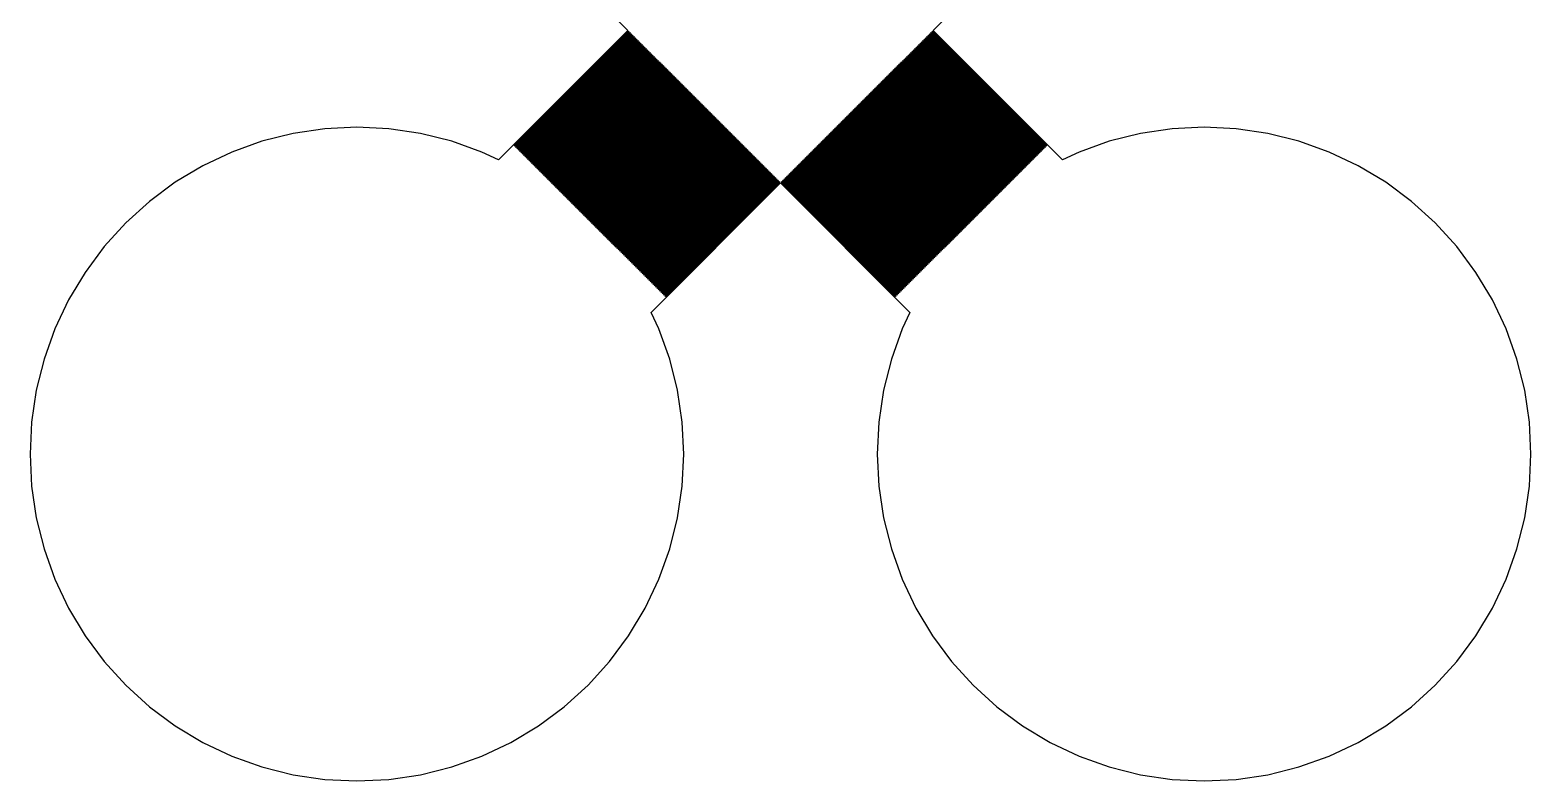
# Model space of a CAD drawing. Extents: x 1 to 107, y 1 to 71.
# Drawn here: x 91.03 to 106.97, y 1.03 to 9 of the extents above; entities that cross this region are included whole.
import ezdxf

# ---------------------------------------------------------------- set-up
doc = ezdxf.new("R2010")
doc.units = 0

msp = doc.modelspace()

# ---------------------------------------------------------------- linework, layer by layer
for p, q in [((96.0063, 10.3744), (97.3807, 9)), ((100.619, 9), (101.994, 10.3744)), ((97.3807, 9), (96.0063, 7.62561)), ((96.1737, 7.77882), (97.3878, 8.99294)), ((97.3949, 8.98587), (96.1808, 7.77176)), ((96.1878, 7.76468), (97.4019, 8.97879)), ((97.409, 8.97173), (96.1949, 7.75761)), ((96.202, 7.75053), (97.4161, 8.96465)), ((97.4232, 8.95758), (96.209, 7.74347)), ((96.2161, 7.7364), (97.4302, 8.95052)), ((97.4373, 8.94344), (96.2232, 7.72932)), ((96.2303, 7.72226), (97.4444, 8.93637)), ((97.4514, 8.92931), (96.2373, 7.71519)), ((97.3878, 8.99294), (97.3949, 8.98587)), ((97.4019, 8.97879), (97.409, 8.97173)), ((97.4161, 8.96465), (97.4232, 8.95758)), ((97.4302, 8.95052), (97.4373, 8.94344)), ((97.4444, 8.93637), (97.4514, 8.92931)), ((100.549, 8.92931), (100.556, 8.93637)), ((101.763, 7.71519), (100.549, 8.92931)), ((100.556, 8.93637), (101.77, 7.72226)), ((100.563, 8.94344), (100.57, 8.95052)), ((101.777, 7.72932), (100.563, 8.94344)), ((100.57, 8.95052), (101.784, 7.7364)), ((100.577, 8.95758), (100.584, 8.96465)), ((101.791, 7.74347), (100.577, 8.95758)), ((100.584, 8.96465), (101.798, 7.75053)), ((100.591, 8.97173), (100.598, 8.97879)), ((101.805, 7.75761), (100.591, 8.97173)), ((100.598, 8.97879), (101.812, 7.76468)), ((100.605, 8.98587), (100.612, 8.99294)), ((101.819, 7.77176), (100.605, 8.98587)), ((100.612, 8.99294), (101.826, 7.77882)), ((101.994, 7.62561), (100.619, 9)), ((96.2444, 7.70811), (97.4585, 8.92223)), ((97.4656, 8.91516), (96.2515, 7.70105)), ((96.2585, 7.69398), (97.4727, 8.9081)), ((97.4797, 8.90102), (96.2656, 7.6869)), ((96.2727, 7.67984), (97.4868, 8.89395)), ((97.4939, 8.88687), (96.2798, 7.67276)), ((96.2868, 7.6657), (97.5009, 8.87981)), ((97.508, 8.87273), (96.2939, 7.65863)), ((96.301, 7.65155), (97.5151, 8.86566)), ((97.5222, 8.85858), (96.308, 7.64449)), ((96.3151, 7.63741), (97.5292, 8.85152)), ((97.5363, 8.84444), (96.3222, 7.63034)), ((96.3293, 7.62326), (97.5434, 8.83737)), ((97.5504, 8.83031), (96.3363, 7.6162)), ((96.3434, 7.60912), (97.5575, 8.82323)), ((97.5646, 8.81616), (96.3505, 7.60205)), ((96.3575, 7.59499), (97.5716, 8.8091)), ((97.5787, 8.80202), (96.3646, 7.58791)), ((96.3717, 7.58084), (97.5858, 8.79495)), ((97.5929, 8.78787), (96.3788, 7.57376)), ((96.3858, 7.5667), (97.5999, 8.78081)), ((97.607, 8.77374), (96.3929, 7.55963)), ((96.4, 7.55255), (97.6141, 8.76666)), ((97.4585, 8.92223), (97.4656, 8.91516)), ((97.4727, 8.9081), (97.4797, 8.90102)), ((97.4868, 8.89395), (97.4939, 8.88687)), ((97.5009, 8.87981), (97.508, 8.87273)), ((97.5151, 8.86566), (97.5222, 8.85858)), ((97.5292, 8.85152), (97.5363, 8.84444)), ((97.5434, 8.83737), (97.5504, 8.83031)), ((97.5575, 8.82323), (97.5646, 8.81616)), ((97.5716, 8.8091), (97.5787, 8.80202)), ((97.5858, 8.79495), (97.5929, 8.78787)), ((97.5999, 8.78081), (97.607, 8.77374)), ((97.6141, 8.76666), (97.6211, 8.7596)), ((100.379, 8.7596), (100.386, 8.76666)), ((100.386, 8.76666), (101.6, 7.55255)), ((100.393, 8.77374), (100.4, 8.78081)), ((101.607, 7.55963), (100.393, 8.77374)), ((100.4, 8.78081), (101.614, 7.5667)), ((100.407, 8.78787), (100.414, 8.79495)), ((101.621, 7.57376), (100.407, 8.78787)), ((100.414, 8.79495), (101.628, 7.58084)), ((100.421, 8.80202), (100.428, 8.8091)), ((101.635, 7.58791), (100.421, 8.80202)), ((100.428, 8.8091), (101.642, 7.59499)), ((100.435, 8.81616), (100.442, 8.82323)), ((101.65, 7.60205), (100.435, 8.81616)), ((100.442, 8.82323), (101.657, 7.60912)), ((100.45, 8.83031), (100.457, 8.83737)), ((101.664, 7.6162), (100.45, 8.83031)), ((100.457, 8.83737), (101.671, 7.62326)), ((100.464, 8.84444), (100.471, 8.85152)), ((101.678, 7.63034), (100.464, 8.84444)), ((100.471, 8.85152), (101.685, 7.63741)), ((100.478, 8.85858), (100.485, 8.86566)), ((101.692, 7.64449), (100.478, 8.85858)), ((100.485, 8.86566), (101.699, 7.65155)), ((100.492, 8.87273), (100.499, 8.87981)), ((101.706, 7.65863), (100.492, 8.87273)), ((100.499, 8.87981), (101.713, 7.6657)), ((100.506, 8.88687), (100.513, 8.89395)), ((101.72, 7.67276), (100.506, 8.88687)), ((100.513, 8.89395), (101.727, 7.67984)), ((100.52, 8.90102), (100.527, 8.9081)), ((101.734, 7.6869), (100.52, 8.90102)), ((100.527, 8.9081), (101.741, 7.69398)), ((100.534, 8.91516), (100.541, 8.92223)), ((101.749, 7.70105), (100.534, 8.91516)), ((100.541, 8.92223), (101.756, 7.70811)), ((97.6211, 8.7596), (96.407, 7.54549)), ((96.4141, 7.53842), (97.6282, 8.75253)), ((97.6353, 8.74545), (96.4212, 7.53134)), ((96.4283, 7.52428), (97.6424, 8.73839)), ((97.6494, 8.73131), (96.4353, 7.51721)), ((96.4424, 7.51013), (97.6565, 8.72424)), ((97.6636, 8.71716), (96.4495, 7.50307)), ((96.4565, 7.49599), (97.6707, 8.7101)), ((97.6777, 8.70302), (96.4636, 7.48891)), ((96.4707, 7.48184), (97.6848, 8.69595)), ((97.6919, 8.68887), (96.4778, 7.47476)), ((96.4848, 7.4677), (97.6989, 8.68181)), ((97.706, 8.67474), (96.4919, 7.46063)), ((96.499, 7.45355), (97.7131, 8.66766)), ((97.7201, 8.6606), (96.506, 7.44649)), ((96.5131, 7.43942), (97.7272, 8.65353)), ((97.7343, 8.64645), (96.5202, 7.43234)), ((96.5272, 7.42528), (97.7413, 8.63939)), ((97.7484, 8.63232), (96.5343, 7.41821)), ((96.5414, 7.41113), (97.7555, 8.62524)), ((97.7626, 8.61818), (96.5485, 7.40407)), ((96.5555, 7.39699), (97.7696, 8.6111)), ((97.6282, 8.75253), (97.6353, 8.74545)), ((97.6424, 8.73839), (97.6494, 8.73131)), ((97.6565, 8.72424), (97.6636, 8.71716)), ((97.6707, 8.7101), (97.6777, 8.70302)), ((97.6848, 8.69595), (97.6919, 8.68887)), ((97.6989, 8.68181), (97.706, 8.67474)), ((97.7131, 8.66766), (97.7201, 8.6606)), ((97.7272, 8.65353), (97.7343, 8.64645)), ((97.7413, 8.63939), (97.7484, 8.63232)), ((97.7555, 8.62524), (97.7626, 8.61818)), ((97.7696, 8.6111), (97.7767, 8.60403)), ((100.223, 8.60403), (100.23, 8.6111)), ((100.23, 8.6111), (101.444, 7.39699)), ((100.237, 8.61818), (100.244, 8.62524)), ((101.452, 7.40407), (100.237, 8.61818)), ((100.244, 8.62524), (101.459, 7.41113)), ((100.252, 8.63232), (100.259, 8.63939)), ((101.466, 7.41821), (100.252, 8.63232)), ((100.259, 8.63939), (101.473, 7.42528)), ((100.266, 8.64645), (100.273, 8.65353)), ((101.48, 7.43234), (100.266, 8.64645)), ((100.273, 8.65353), (101.487, 7.43942)), ((100.28, 8.6606), (100.287, 8.66766)), ((101.494, 7.44649), (100.28, 8.6606)), ((100.287, 8.66766), (101.501, 7.45355)), ((100.294, 8.67474), (100.301, 8.68181)), ((101.508, 7.46063), (100.294, 8.67474)), ((100.301, 8.68181), (101.515, 7.4677)), ((100.308, 8.68887), (100.315, 8.69595)), ((101.522, 7.47476), (100.308, 8.68887)), ((100.315, 8.69595), (101.529, 7.48184)), ((100.322, 8.70302), (100.329, 8.7101)), ((101.536, 7.48891), (100.322, 8.70302)), ((100.329, 8.7101), (101.543, 7.49599)), ((100.336, 8.71716), (100.343, 8.72424)), ((101.551, 7.50307), (100.336, 8.71716)), ((100.343, 8.72424), (101.558, 7.51013)), ((100.351, 8.73131), (100.358, 8.73839)), ((101.565, 7.51721), (100.351, 8.73131)), ((100.358, 8.73839), (101.572, 7.52428)), ((100.365, 8.74545), (100.372, 8.75253)), ((101.579, 7.53134), (100.365, 8.74545)), ((100.372, 8.75253), (101.586, 7.53842)), ((101.593, 7.54549), (100.379, 8.7596)), ((97.7767, 8.60403), (96.5626, 7.38992)), ((96.5697, 7.38286), (97.7838, 8.59697)), ((97.7909, 8.58989), (96.5768, 7.37578)), ((96.5838, 7.36871), (97.7979, 8.58282)), ((97.805, 8.57574), (96.5909, 7.36163)), ((96.598, 7.35457), (97.8121, 8.56866)), ((97.8191, 8.5616), (96.605, 7.34749)), ((96.6121, 7.34042), (97.8262, 8.55453)), ((97.8333, 8.54745), (96.6192, 7.33334)), ((96.6262, 7.32628), (97.8403, 8.54039)), ((97.8474, 8.53331), (96.6333, 7.3192)), ((96.6404, 7.31213), (97.8545, 8.52625)), ((97.8616, 8.51918), (96.6474, 7.30507)), ((96.6545, 7.29799), (97.8686, 8.5121)), ((97.8757, 8.50504), (96.6616, 7.29092)), ((96.6687, 7.28386), (97.8828, 8.49797)), ((97.8898, 8.49089), (96.6757, 7.27678)), ((96.6828, 7.26971), (97.8969, 8.48383)), ((97.904, 8.47676), (96.6899, 7.26265)), ((96.697, 7.25557), (97.9111, 8.46968)), ((97.9181, 8.46262), (96.704, 7.2485)), ((96.7111, 7.24144), (97.9252, 8.45554)), ((97.9323, 8.44847), (96.7182, 7.23436)), ((97.7838, 8.59697), (97.7909, 8.58989)), ((97.7979, 8.58282), (97.805, 8.57574)), ((97.8121, 8.56866), (97.8191, 8.5616)), ((97.8262, 8.55453), (97.8333, 8.54745)), ((97.8403, 8.54039), (97.8474, 8.53331)), ((97.8545, 8.52625), (97.8616, 8.51918)), ((97.8686, 8.5121), (97.8757, 8.50504)), ((97.8828, 8.49797), (97.8898, 8.49089)), ((97.8969, 8.48383), (97.904, 8.47676)), ((97.9111, 8.46968), (97.9181, 8.46262)), ((97.9252, 8.45554), (97.9323, 8.44847)), ((100.068, 8.44847), (100.075, 8.45554)), ((101.282, 7.23436), (100.068, 8.44847)), ((100.075, 8.45554), (101.289, 7.24144)), ((100.082, 8.46262), (100.089, 8.46968)), ((101.296, 7.2485), (100.082, 8.46262)), ((100.089, 8.46968), (101.303, 7.25557)), ((100.096, 8.47676), (100.103, 8.48383)), ((101.31, 7.26265), (100.096, 8.47676)), ((100.103, 8.48383), (101.317, 7.26971)), ((100.11, 8.49089), (100.117, 8.49797)), ((101.324, 7.27678), (100.11, 8.49089)), ((100.117, 8.49797), (101.331, 7.28386)), ((100.124, 8.50504), (100.131, 8.5121)), ((101.338, 7.29092), (100.124, 8.50504)), ((100.131, 8.5121), (101.345, 7.29799)), ((100.138, 8.51918), (100.145, 8.52625)), ((101.353, 7.30507), (100.138, 8.51918)), ((100.145, 8.52625), (101.36, 7.31213)), ((100.153, 8.53331), (100.16, 8.54039)), ((101.367, 7.3192), (100.153, 8.53331)), ((100.16, 8.54039), (101.374, 7.32628)), ((100.167, 8.54745), (100.174, 8.55453)), ((101.381, 7.33334), (100.167, 8.54745)), ((100.174, 8.55453), (101.388, 7.34042)), ((100.181, 8.5616), (100.188, 8.56866)), ((101.395, 7.34749), (100.181, 8.5616)), ((100.188, 8.56866), (101.402, 7.35457)), ((100.195, 8.57574), (100.202, 8.58282)), ((101.409, 7.36163), (100.195, 8.57574)), ((100.202, 8.58282), (101.416, 7.36871)), ((100.209, 8.58989), (100.216, 8.59697)), ((101.423, 7.37578), (100.209, 8.58989)), ((100.216, 8.59697), (101.43, 7.38286)), ((101.437, 7.38992), (100.223, 8.60403)), ((96.7252, 7.22729), (97.9393, 8.44139)), ((97.9464, 8.43433), (96.7323, 7.22021)), ((96.7394, 7.21315), (97.9535, 8.42725)), ((97.9606, 8.42018), (96.7464, 7.20607)), ((96.7535, 7.19901), (97.9676, 8.4131)), ((97.9747, 8.40604), (96.7606, 7.19193)), ((96.7677, 7.18486), (97.9818, 8.39897)), ((97.9888, 8.39189), (96.7747, 7.17778)), ((96.7818, 7.17072), (97.9959, 8.38483)), ((98.003, 8.37776), (96.7889, 7.16365)), ((96.7959, 7.15657), (98.0101, 8.37068)), ((98.0171, 8.36362), (96.803, 7.14951)), ((96.8101, 7.14243), (98.0242, 8.35654)), ((98.0313, 8.34947), (96.8172, 7.13536)), ((96.8242, 7.1283), (98.0383, 8.34241)), ((98.0454, 8.33533), (96.8313, 7.12122)), ((96.8384, 7.11415), (98.0525, 8.32826)), ((98.0596, 8.3212), (96.8454, 7.10709)), ((96.8525, 7.10001), (98.0666, 8.31412)), ((98.0737, 8.30705), (96.8596, 7.09294)), ((96.8667, 7.08588), (98.0808, 8.29997)), ((98.0878, 8.29291), (96.8737, 7.0788)), ((96.8808, 7.07172), (98.0949, 8.28583)), ((97.9393, 8.44139), (97.9464, 8.43433)), ((97.9535, 8.42725), (97.9606, 8.42018)), ((97.9676, 8.4131), (97.9747, 8.40604)), ((97.9818, 8.39897), (97.9888, 8.39189)), ((97.9959, 8.38483), (98.003, 8.37776)), ((98.0101, 8.37068), (98.0171, 8.36362)), ((98.0242, 8.35654), (98.0313, 8.34947)), ((98.0383, 8.34241), (98.0454, 8.33533)), ((98.0525, 8.32826), (98.0596, 8.3212)), ((98.0666, 8.31412), (98.0737, 8.30705)), ((98.0808, 8.29997), (98.0878, 8.29291)), ((98.0949, 8.28583), (98.102, 8.27876)), ((99.898, 8.27876), (99.9051, 8.28583)), ((99.9051, 8.28583), (101.119, 7.07172)), ((99.9121, 8.29291), (99.9192, 8.29997)), ((101.126, 7.0788), (99.9121, 8.29291)), ((99.9192, 8.29997), (101.133, 7.08588)), ((99.9263, 8.30705), (99.9333, 8.31412)), ((101.14, 7.09294), (99.9263, 8.30705)), ((99.9333, 8.31412), (101.147, 7.10001)), ((99.9404, 8.3212), (99.9475, 8.32826)), ((101.155, 7.10709), (99.9404, 8.3212)), ((99.9475, 8.32826), (101.162, 7.11415)), ((99.9546, 8.33533), (99.9617, 8.34241)), ((101.169, 7.12122), (99.9546, 8.33533)), ((99.9617, 8.34241), (101.176, 7.1283)), ((99.9687, 8.34947), (99.9758, 8.35654)), ((101.183, 7.13536), (99.9687, 8.34947)), ((99.9758, 8.35654), (101.19, 7.14243)), ((99.9829, 8.36362), (99.9899, 8.37068)), ((101.197, 7.14951), (99.9829, 8.36362)), ((99.9899, 8.37068), (101.204, 7.15657)), ((99.997, 8.37776), (100.004, 8.38483)), ((101.211, 7.16365), (99.997, 8.37776)), ((100.004, 8.38483), (101.218, 7.17072)), ((100.011, 8.39189), (100.018, 8.39897)), ((101.225, 7.17778), (100.011, 8.39189)), ((100.018, 8.39897), (101.232, 7.18486)), ((100.025, 8.40604), (100.032, 8.4131)), ((101.239, 7.19193), (100.025, 8.40604)), ((100.032, 8.4131), (101.246, 7.19901)), ((100.039, 8.42018), (100.046, 8.42725)), ((101.254, 7.20607), (100.039, 8.42018)), ((100.046, 8.42725), (101.261, 7.21315)), ((100.054, 8.43433), (100.061, 8.44139)), ((101.268, 7.22021), (100.054, 8.43433)), ((100.061, 8.44139), (101.275, 7.22729)), ((98.102, 8.27876), (96.8879, 7.06465)), ((96.8949, 7.05757), (98.1091, 8.27168)), ((98.1161, 8.26462), (96.902, 7.05051)), ((96.9091, 7.04343), (98.1232, 8.25754)), ((98.1303, 8.25047), (96.9162, 7.03636)), ((96.9232, 7.0293), (98.1373, 8.24341)), ((98.1444, 8.23633), (96.9303, 7.02222)), ((96.9374, 7.01515), (98.1515, 8.22926)), ((98.1585, 8.2222), (96.9444, 7.00809)), ((96.9515, 7.00101), (98.1656, 8.21512)), ((98.1727, 8.20805), (96.9586, 6.99394)), ((96.9657, 6.98688), (98.1798, 8.20099)), ((98.1868, 8.19391), (96.9727, 6.9798)), ((96.9798, 6.97273), (98.1939, 8.18684)), ((98.201, 8.17978), (96.9869, 6.96567)), ((96.9939, 6.95859), (98.208, 8.1727)), ((98.2151, 8.16563), (97.001, 6.95152)), ((97.0081, 6.94444), (98.2222, 8.15855)), ((98.2292, 8.15149), (97.0151, 6.93738)), ((97.0222, 6.93031), (98.2363, 8.14442)), ((98.2434, 8.13734), (97.0293, 6.92323)), ((97.0363, 6.91617), (98.2505, 8.13028)), ((98.1091, 8.27168), (98.1161, 8.26462)), ((98.1232, 8.25754), (98.1303, 8.25047)), ((98.1373, 8.24341), (98.1444, 8.23633)), ((98.1515, 8.22926), (98.1585, 8.2222)), ((98.1656, 8.21512), (98.1727, 8.20805)), ((98.1798, 8.20099), (98.1868, 8.19391)), ((98.1939, 8.18684), (98.201, 8.17978)), ((98.208, 8.1727), (98.2151, 8.16563)), ((98.2222, 8.15855), (98.2292, 8.15149)), ((98.2363, 8.14442), (98.2434, 8.13734)), ((98.2505, 8.13028), (98.2575, 8.12321)), ((99.7425, 8.12321), (99.7495, 8.13028)), ((99.7495, 8.13028), (100.964, 6.91617)), ((99.7566, 8.13734), (99.7637, 8.14442)), ((100.971, 6.92323), (99.7566, 8.13734)), ((99.7637, 8.14442), (100.978, 6.93031)), ((99.7707, 8.15149), (99.7778, 8.15855)), ((100.985, 6.93738), (99.7707, 8.15149)), ((99.7778, 8.15855), (100.992, 6.94444)), ((99.7849, 8.16563), (99.7919, 8.1727)), ((100.999, 6.95152), (99.7849, 8.16563)), ((99.7919, 8.1727), (101.006, 6.95859)), ((99.799, 8.17978), (99.8061, 8.18684)), ((101.013, 6.96567), (99.799, 8.17978)), ((99.8061, 8.18684), (101.02, 6.97273)), ((99.8132, 8.19391), (99.8202, 8.20099)), ((101.027, 6.9798), (99.8132, 8.19391)), ((99.8202, 8.20099), (101.034, 6.98688)), ((99.8273, 8.20805), (99.8344, 8.21512)), ((101.041, 6.99394), (99.8273, 8.20805)), ((99.8344, 8.21512), (101.048, 7.00101)), ((99.8414, 8.2222), (99.8485, 8.22926)), ((101.056, 7.00809), (99.8414, 8.2222)), ((99.8485, 8.22926), (101.063, 7.01515)), ((99.8556, 8.23633), (99.8627, 8.24341)), ((101.07, 7.02222), (99.8556, 8.23633)), ((99.8627, 8.24341), (101.077, 7.0293)), ((99.8697, 8.25047), (99.8768, 8.25754)), ((101.084, 7.03636), (99.8697, 8.25047)), ((99.8768, 8.25754), (101.091, 7.04343)), ((99.8839, 8.26462), (99.8909, 8.27168)), ((101.098, 7.05051), (99.8839, 8.26462)), ((99.8909, 8.27168), (101.105, 7.05757)), ((101.112, 7.06465), (99.898, 8.27876)), ((94.5028, 7.97282), (94.1627, 7.9561)), ((94.8429, 7.9561), (94.5028, 7.97282)), ((98.2575, 8.12321), (97.0434, 6.9091)), ((97.0505, 6.90202), (98.2646, 8.11613)), ((98.2717, 8.10907), (97.0576, 6.89496)), ((97.0646, 6.88788), (98.2787, 8.10199)), ((98.2858, 8.09492), (97.0717, 6.88081)), ((97.0788, 6.87375), (98.2929, 8.08786)), ((98.3, 8.08078), (97.0859, 6.86667)), ((97.0929, 6.8596), (98.307, 8.07372)), ((98.3141, 8.06665), (97.1, 6.85254)), ((97.1071, 6.84546), (98.3212, 8.05957)), ((98.3282, 8.05251), (97.1141, 6.83839)), ((97.1212, 6.83131), (98.3353, 8.04543)), ((98.3424, 8.03835), (97.1283, 6.82425)), ((97.1353, 6.81717), (98.3495, 8.03128)), ((98.3565, 8.02422), (97.1424, 6.8101)), ((97.1495, 6.80302), (98.3636, 8.01714)), ((98.3707, 8.01007), (97.1566, 6.79596)), ((97.1636, 6.78888), (98.3777, 8.00299)), ((98.3848, 7.99593), (97.1707, 6.78181)), ((97.1778, 6.77475), (98.3919, 7.98886)), ((98.399, 7.98178), (97.1848, 6.76767)), ((97.1919, 6.7606), (98.406, 7.97472)), ((98.4131, 7.96765), (97.199, 6.75354)), ((98.2646, 8.11613), (98.2717, 8.10907)), ((98.2787, 8.10199), (98.2858, 8.09492)), ((98.2929, 8.08786), (98.3, 8.08078)), ((98.307, 8.07372), (98.3141, 8.06665)), ((98.3212, 8.05957), (98.3282, 8.05251)), ((98.3353, 8.04543), (98.3424, 8.03835)), ((98.3495, 8.03128), (98.3565, 8.02422)), ((98.3636, 8.01714), (98.3707, 8.01007)), ((98.3777, 8.00299), (98.3848, 7.99593)), ((98.3919, 7.98886), (98.399, 7.98178)), ((98.406, 7.97472), (98.4131, 7.96765)), ((99.5869, 7.96765), (99.594, 7.97472)), ((100.801, 6.75354), (99.5869, 7.96765)), ((99.594, 7.97472), (100.808, 6.7606)), ((99.601, 7.98178), (99.6081, 7.98886)), ((100.815, 6.76767), (99.601, 7.98178)), ((99.6081, 7.98886), (100.822, 6.77475)), ((99.6152, 7.99593), (99.6222, 8.00299)), ((100.829, 6.78181), (99.6152, 7.99593)), ((99.6222, 8.00299), (100.836, 6.78888)), ((99.6293, 8.01007), (99.6364, 8.01714)), ((100.843, 6.79596), (99.6293, 8.01007)), ((99.6364, 8.01714), (100.85, 6.80302)), ((99.6435, 8.02422), (99.6505, 8.03128)), ((100.858, 6.8101), (99.6435, 8.02422)), ((99.6505, 8.03128), (100.865, 6.81717)), ((99.6576, 8.03835), (99.6647, 8.04543)), ((100.872, 6.82425), (99.6576, 8.03835)), ((99.6647, 8.04543), (100.879, 6.83131)), ((99.6717, 8.05251), (99.6788, 8.05957)), ((100.886, 6.83839), (99.6717, 8.05251)), ((99.6788, 8.05957), (100.893, 6.84546)), ((99.6859, 8.06665), (99.6929, 8.07372)), ((100.9, 6.85254), (99.6859, 8.06665)), ((99.6929, 8.07372), (100.907, 6.8596)), ((99.7, 8.08078), (99.7071, 8.08786)), ((100.914, 6.86667), (99.7, 8.08078)), ((99.7071, 8.08786), (100.921, 6.87375)), ((99.7142, 8.09492), (99.7212, 8.10199)), ((100.928, 6.88081), (99.7142, 8.09492)), ((99.7212, 8.10199), (100.935, 6.88788)), ((99.7283, 8.10907), (99.7354, 8.11613)), ((100.942, 6.89496), (99.7283, 8.10907)), ((99.7354, 8.11613), (100.949, 6.90202)), ((100.957, 6.9091), (99.7425, 8.12321)), ((103.497, 7.97282), (103.157, 7.9561)), ((103.837, 7.9561), (103.497, 7.97282)), ((93.4955, 7.82339), (93.1749, 7.70868)), ((93.8258, 7.90614), (93.4955, 7.82339)), ((94.1627, 7.9561), (93.8258, 7.90614)), ((95.1798, 7.90614), (94.8429, 7.9561)), ((95.5101, 7.82339), (95.1798, 7.90614)), ((95.8307, 7.70868), (95.5101, 7.82339)), ((97.2061, 6.74646), (98.4202, 7.96057)), ((98.4272, 7.95351), (97.2131, 6.7394)), ((97.2202, 6.73233), (98.4343, 7.94644)), ((98.4414, 7.93936), (97.2273, 6.72525)), ((97.2343, 6.71819), (98.4485, 7.9323)), ((98.4555, 7.92522), (97.2414, 6.71111)), ((97.2485, 6.70404), (98.4626, 7.91815)), ((98.4697, 7.91107), (97.2556, 6.69698)), ((97.2626, 6.6899), (98.4767, 7.90401)), ((98.4838, 7.89693), (97.2697, 6.68283)), ((97.2768, 6.67575), (98.4909, 7.88986)), ((98.498, 7.88278), (97.2838, 6.66869)), ((97.2909, 6.66161), (98.505, 7.87572)), ((98.5121, 7.86865), (97.298, 6.65454)), ((97.3051, 6.64746), (98.5192, 7.86157)), ((98.5262, 7.85451), (97.3121, 6.6404)), ((97.3192, 6.63333), (98.5333, 7.84744)), ((98.5404, 7.84036), (97.3263, 6.62625)), ((97.3333, 6.61919), (98.5474, 7.8333)), ((98.5545, 7.82622), (97.3404, 6.61211)), ((97.3475, 6.60504), (98.5616, 7.81915)), ((98.5686, 7.81209), (97.3546, 6.59798)), ((98.4202, 7.96057), (98.4272, 7.95351)), ((98.4343, 7.94644), (98.4414, 7.93936)), ((98.4485, 7.9323), (98.4555, 7.92522)), ((98.4626, 7.91815), (98.4697, 7.91107)), ((98.4767, 7.90401), (98.4838, 7.89693)), ((98.4909, 7.88986), (98.498, 7.88278)), ((98.505, 7.87572), (98.5121, 7.86865)), ((98.5192, 7.86157), (98.5262, 7.85451)), ((98.5333, 7.84744), (98.5404, 7.84036)), ((98.5474, 7.8333), (98.5545, 7.82622)), ((98.5616, 7.81915), (98.5686, 7.81209)), ((99.4313, 7.81209), (99.4384, 7.81915)), ((100.645, 6.59798), (99.4313, 7.81209)), ((99.4384, 7.81915), (100.653, 6.60504)), ((99.4455, 7.82622), (99.4525, 7.8333)), ((100.66, 6.61211), (99.4455, 7.82622)), ((99.4525, 7.8333), (100.667, 6.61919)), ((99.4596, 7.84036), (99.4667, 7.84744)), ((100.674, 6.62625), (99.4596, 7.84036)), ((99.4667, 7.84744), (100.681, 6.63333)), ((99.4738, 7.85451), (99.4808, 7.86157)), ((100.688, 6.6404), (99.4738, 7.85451)), ((99.4808, 7.86157), (100.695, 6.64746)), ((99.4879, 7.86865), (99.495, 7.87572)), ((100.702, 6.65454), (99.4879, 7.86865)), ((99.495, 7.87572), (100.709, 6.66161)), ((99.502, 7.88278), (99.5091, 7.88986)), ((100.716, 6.66869), (99.502, 7.88278)), ((99.5091, 7.88986), (100.723, 6.67575)), ((99.5162, 7.89693), (99.5232, 7.90401)), ((100.73, 6.68283), (99.5162, 7.89693)), ((99.5232, 7.90401), (100.737, 6.6899)), ((99.5303, 7.91107), (99.5374, 7.91815)), ((100.744, 6.69698), (99.5303, 7.91107)), ((99.5374, 7.91815), (100.751, 6.70404)), ((99.5445, 7.92522), (99.5515, 7.9323)), ((100.759, 6.71111), (99.5445, 7.92522)), ((99.5515, 7.9323), (100.766, 6.71819)), ((99.5586, 7.93936), (99.5657, 7.94644)), ((100.773, 6.72525), (99.5586, 7.93936)), ((99.5657, 7.94644), (100.78, 6.73233)), ((99.5728, 7.95351), (99.5798, 7.96057)), ((100.787, 6.7394), (99.5728, 7.95351)), ((99.5798, 7.96057), (100.794, 6.74646)), ((102.49, 7.82339), (102.169, 7.70868)), ((102.82, 7.90614), (102.49, 7.82339)), ((103.157, 7.9561), (102.82, 7.90614)), ((104.174, 7.90614), (103.837, 7.9561)), ((104.504, 7.82339), (104.174, 7.90614)), ((104.825, 7.70868), (104.504, 7.82339)), ((93.1749, 7.70868), (92.8671, 7.56306)), ((96.0063, 7.62561), (95.8307, 7.70868)), ((96.1808, 7.77176), (96.1737, 7.77882)), ((96.1949, 7.75761), (96.1878, 7.76468)), ((96.209, 7.74347), (96.202, 7.75053)), ((96.2232, 7.72932), (96.2161, 7.7364)), ((96.2373, 7.71519), (96.2303, 7.72226)), ((96.2515, 7.70105), (96.2444, 7.70811)), ((96.2656, 7.6869), (96.2585, 7.69398)), ((96.2798, 7.67276), (96.2727, 7.67984)), ((96.2939, 7.65863), (96.2868, 7.6657)), ((96.308, 7.64449), (96.301, 7.65155)), ((97.3616, 6.5909), (98.5757, 7.80501)), ((98.5828, 7.79794), (97.3687, 6.58383)), ((97.3758, 6.57677), (98.5899, 7.79088)), ((98.597, 7.7838), (97.3828, 6.56969)), ((97.3899, 6.56262), (98.604, 7.77673)), ((98.6111, 7.76965), (97.397, 6.55556)), ((97.4041, 6.54848), (98.6182, 7.76259)), ((98.6252, 7.75551), (97.4111, 6.5414)), ((97.4182, 6.53433), (98.6323, 7.74844)), ((98.6394, 7.74136), (97.4253, 6.52725)), ((97.4323, 6.52019), (98.6464, 7.7343)), ((98.6535, 7.72722), (97.4394, 6.51311)), ((97.4465, 6.50604), (98.6606, 7.72015)), ((98.6676, 7.71309), (97.4535, 6.49898)), ((97.4606, 6.4919), (98.6747, 7.70601)), ((98.6818, 7.69894), (97.4677, 6.48483)), ((97.4747, 6.47777), (98.6889, 7.69188)), ((98.6959, 7.6848), (97.4818, 6.47069)), ((97.4889, 6.46362), (98.703, 7.67773)), ((98.7101, 7.67067), (97.496, 6.45656)), ((97.5031, 6.44948), (98.7171, 7.66359)), ((98.7242, 7.65652), (97.5101, 6.44241)), ((97.5172, 6.43533), (98.7313, 7.64944)), ((98.5757, 7.80501), (98.5828, 7.79794)), ((98.5899, 7.79088), (98.597, 7.7838)), ((98.604, 7.77673), (98.6111, 7.76965)), ((98.6182, 7.76259), (98.6252, 7.75551)), ((98.6323, 7.74844), (98.6394, 7.74136)), ((98.6464, 7.7343), (98.6535, 7.72722)), ((98.6606, 7.72015), (98.6676, 7.71309)), ((98.6747, 7.70601), (98.6818, 7.69894)), ((98.6889, 7.69188), (98.6959, 7.6848)), ((98.703, 7.67773), (98.7101, 7.67067)), ((98.7171, 7.66359), (98.7242, 7.65652)), ((98.7313, 7.64944), (98.7384, 7.64238)), ((99.2616, 7.64238), (99.2687, 7.64944)), ((99.2687, 7.64944), (100.483, 6.43533)), ((99.2758, 7.65652), (99.2828, 7.66359)), ((100.49, 6.44241), (99.2758, 7.65652)), ((99.2828, 7.66359), (100.497, 6.44948)), ((99.2899, 7.67067), (99.297, 7.67773)), ((100.504, 6.45656), (99.2899, 7.67067)), ((99.297, 7.67773), (100.511, 6.46362)), ((99.304, 7.6848), (99.3111, 7.69188)), ((100.518, 6.47069), (99.304, 7.6848)), ((99.3111, 7.69188), (100.525, 6.47777)), ((99.3182, 7.69894), (99.3253, 7.70601)), ((100.532, 6.48483), (99.3182, 7.69894)), ((99.3253, 7.70601), (100.539, 6.4919)), ((99.3323, 7.71309), (99.3394, 7.72015)), ((100.546, 6.49898), (99.3323, 7.71309)), ((99.3394, 7.72015), (100.554, 6.50604)), ((99.3465, 7.72722), (99.3535, 7.7343)), ((100.561, 6.51311), (99.3465, 7.72722)), ((99.3535, 7.7343), (100.568, 6.52019)), ((99.3606, 7.74136), (99.3677, 7.74844)), ((100.575, 6.52725), (99.3606, 7.74136)), ((99.3677, 7.74844), (100.582, 6.53433)), ((99.3748, 7.75551), (99.3818, 7.76259)), ((100.589, 6.5414), (99.3748, 7.75551)), ((99.3818, 7.76259), (100.596, 6.54848)), ((99.3889, 7.76965), (99.396, 7.77673)), ((100.603, 6.55556), (99.3889, 7.76965)), ((99.396, 7.77673), (100.61, 6.56262)), ((99.403, 7.7838), (99.4101, 7.79088)), ((100.617, 6.56969), (99.403, 7.7838)), ((99.4101, 7.79088), (100.624, 6.57677)), ((99.4172, 7.79794), (99.4243, 7.80501)), ((100.631, 6.58383), (99.4172, 7.79794)), ((99.4243, 7.80501), (100.638, 6.5909)), ((101.699, 7.65155), (101.692, 7.64449)), ((101.713, 7.6657), (101.706, 7.65863)), ((101.727, 7.67984), (101.72, 7.67276)), ((101.741, 7.69398), (101.734, 7.6869)), ((101.756, 7.70811), (101.749, 7.70105)), ((101.77, 7.72226), (101.763, 7.71519)), ((101.784, 7.7364), (101.777, 7.72932)), ((101.798, 7.75053), (101.791, 7.74347)), ((101.812, 7.76468), (101.805, 7.75761)), ((101.826, 7.77882), (101.819, 7.77176)), ((102.169, 7.70868), (101.994, 7.62561)), ((105.133, 7.56306), (104.825, 7.70868)), ((92.8671, 7.56306), (92.575, 7.38802)), ((96.3222, 7.63034), (96.3151, 7.63741)), ((96.3363, 7.6162), (96.3293, 7.62326)), ((96.3505, 7.60205), (96.3434, 7.60912)), ((96.3646, 7.58791), (96.3575, 7.59499)), ((96.3788, 7.57376), (96.3717, 7.58084)), ((96.3929, 7.55963), (96.3858, 7.5667)), ((96.407, 7.54549), (96.4, 7.55255)), ((96.4212, 7.53134), (96.4141, 7.53842)), ((96.4353, 7.51721), (96.4283, 7.52428)), ((96.4495, 7.50307), (96.4424, 7.51013)), ((96.4636, 7.48891), (96.4565, 7.49599)), ((98.7384, 7.64238), (97.5243, 6.42827)), ((97.5313, 6.4212), (98.7454, 7.63531)), ((98.7525, 7.62823), (97.5384, 6.41412)), ((97.5455, 6.40706), (98.7596, 7.62115)), ((98.7666, 7.61409), (97.5525, 6.39998)), ((97.5596, 6.39291), (98.7737, 7.60701)), ((98.7808, 7.59995), (97.5667, 6.38583)), ((97.5737, 6.37877), (98.7879, 7.59288)), ((98.7949, 7.5858), (97.5808, 6.37169)), ((97.5879, 6.36462), (98.802, 7.57874)), ((98.8091, 7.57166), (97.595, 6.35754)), ((97.602, 6.35048), (98.8161, 7.56459)), ((98.8232, 7.55753), (97.6091, 6.34341)), ((97.6162, 6.33633), (98.8303, 7.55045)), ((98.8374, 7.54338), (97.6232, 6.32927)), ((97.6303, 6.3222), (98.8444, 7.53632)), ((98.8515, 7.52924), (97.6374, 6.31512)), ((97.6445, 6.30806), (98.8586, 7.52217)), ((98.8656, 7.51511), (97.6515, 6.30099)), ((97.6586, 6.29391), (98.8727, 7.50803)), ((98.8798, 7.50096), (97.6657, 6.28685)), ((97.6727, 6.27979), (98.8869, 7.49388)), ((98.7454, 7.63531), (98.7525, 7.62823)), ((98.7596, 7.62115), (98.7666, 7.61409)), ((98.7737, 7.60701), (98.7808, 7.59995)), ((98.7879, 7.59288), (98.7949, 7.5858)), ((98.802, 7.57874), (98.8091, 7.57166)), ((98.8161, 7.56459), (98.8232, 7.55753)), ((98.8303, 7.55045), (98.8374, 7.54338)), ((98.8444, 7.53632), (98.8515, 7.52924)), ((98.8586, 7.52217), (98.8656, 7.51511)), ((98.8727, 7.50803), (98.8798, 7.50096)), ((98.8869, 7.49388), (98.8939, 7.48682)), ((99.106, 7.48682), (99.1131, 7.49388)), ((99.1131, 7.49388), (100.327, 6.27979)), ((99.1202, 7.50096), (99.1273, 7.50803)), ((100.334, 6.28685), (99.1202, 7.50096)), ((99.1273, 7.50803), (100.341, 6.29391)), ((99.1343, 7.51511), (99.1414, 7.52217)), ((100.348, 6.30099), (99.1343, 7.51511)), ((99.1414, 7.52217), (100.356, 6.30806)), ((99.1485, 7.52924), (99.1556, 7.53632)), ((100.363, 6.31512), (99.1485, 7.52924)), ((99.1556, 7.53632), (100.37, 6.3222)), ((99.1626, 7.54338), (99.1697, 7.55045)), ((100.377, 6.32927), (99.1626, 7.54338)), ((99.1697, 7.55045), (100.384, 6.33633)), ((99.1768, 7.55753), (99.1838, 7.56459)), ((100.391, 6.34341), (99.1768, 7.55753)), ((99.1838, 7.56459), (100.398, 6.35048)), ((99.1909, 7.57166), (99.198, 7.57874)), ((100.405, 6.35754), (99.1909, 7.57166)), ((99.198, 7.57874), (100.412, 6.36462)), ((99.205, 7.5858), (99.2121, 7.59288)), ((100.419, 6.37169), (99.205, 7.5858)), ((99.2121, 7.59288), (100.426, 6.37877)), ((99.2192, 7.59995), (99.2263, 7.60701)), ((100.433, 6.38583), (99.2192, 7.59995)), ((99.2263, 7.60701), (100.44, 6.39291)), ((99.2333, 7.61409), (99.2404, 7.62115)), ((100.447, 6.39998), (99.2333, 7.61409)), ((99.2404, 7.62115), (100.455, 6.40706)), ((99.2475, 7.62823), (99.2545, 7.63531)), ((100.462, 6.41412), (99.2475, 7.62823)), ((99.2545, 7.63531), (100.469, 6.4212)), ((100.476, 6.42827), (99.2616, 7.64238)), ((101.543, 7.49599), (101.536, 7.48891)), ((101.558, 7.51013), (101.551, 7.50307)), ((101.572, 7.52428), (101.565, 7.51721)), ((101.586, 7.53842), (101.579, 7.53134)), ((101.6, 7.55255), (101.593, 7.54549)), ((101.614, 7.5667), (101.607, 7.55963)), ((101.628, 7.58084), (101.621, 7.57376)), ((101.642, 7.59499), (101.635, 7.58791)), ((101.657, 7.60912), (101.65, 7.60205)), ((101.671, 7.62326), (101.664, 7.6162)), ((101.685, 7.63741), (101.678, 7.63034)), ((105.425, 7.38802), (105.133, 7.56306)), ((92.575, 7.38802), (92.3015, 7.18515)), ((96.4778, 7.47476), (96.4707, 7.48184)), ((96.4919, 7.46063), (96.4848, 7.4677)), ((96.506, 7.44649), (96.499, 7.45355)), ((96.5202, 7.43234), (96.5131, 7.43942)), ((96.5343, 7.41821), (96.5272, 7.42528)), ((96.5485, 7.40407), (96.5414, 7.41113)), ((96.5626, 7.38992), (96.5555, 7.39699)), ((96.5768, 7.37578), (96.5697, 7.38286)), ((96.5909, 7.36163), (96.5838, 7.36871)), ((96.605, 7.34749), (96.598, 7.35457)), ((96.6192, 7.33334), (96.6121, 7.34042)), ((97.6256, 6.00635), (99, 7.38075)), ((98.8939, 7.48682), (97.6798, 6.27271)), ((97.6869, 6.26564), (98.901, 7.47974)), ((98.9081, 7.47267), (97.694, 6.25856)), ((97.701, 6.2515), (98.9151, 7.46559)), ((98.9222, 7.45853), (97.7081, 6.24442)), ((97.7152, 6.23735), (98.9293, 7.45145)), ((98.9364, 7.44438), (97.7222, 6.23027)), ((97.7293, 6.22321), (98.9434, 7.43732)), ((98.9505, 7.43024), (97.7364, 6.21613)), ((97.7435, 6.20906), (98.9576, 7.42317)), ((98.9646, 7.41611), (97.7505, 6.202)), ((97.7576, 6.19492), (98.9717, 7.40903)), ((98.9788, 7.40196), (97.7647, 6.18785)), ((97.7717, 6.18077), (98.9859, 7.39488)), ((98.9929, 7.38782), (97.7788, 6.17371)), ((98.901, 7.47974), (98.9081, 7.47267)), ((98.9151, 7.46559), (98.9222, 7.45853)), ((98.9293, 7.45145), (98.9364, 7.44438)), ((98.9434, 7.43732), (98.9505, 7.43024)), ((98.9576, 7.42317), (98.9646, 7.41611)), ((98.9717, 7.40903), (98.9788, 7.40196)), ((98.9859, 7.39488), (98.9929, 7.38782)), ((99, 7.38075), (100.374, 6.00635)), ((99.0071, 7.38782), (99.0141, 7.39488)), ((100.221, 6.17371), (99.0071, 7.38782)), ((99.0141, 7.39488), (100.228, 6.18077)), ((99.0212, 7.40196), (99.0283, 7.40903)), ((100.235, 6.18785), (99.0212, 7.40196)), ((99.0283, 7.40903), (100.242, 6.19492)), ((99.0354, 7.41611), (99.0424, 7.42317)), ((100.249, 6.202), (99.0354, 7.41611)), ((99.0424, 7.42317), (100.257, 6.20906)), ((99.0495, 7.43024), (99.0566, 7.43732)), ((100.264, 6.21613), (99.0495, 7.43024)), ((99.0566, 7.43732), (100.271, 6.22321)), ((99.0636, 7.44438), (99.0707, 7.45145)), ((100.278, 6.23027), (99.0636, 7.44438)), ((99.0707, 7.45145), (100.285, 6.23735)), ((99.0778, 7.45853), (99.0848, 7.46559)), ((100.292, 6.24442), (99.0778, 7.45853)), ((99.0848, 7.46559), (100.299, 6.2515)), ((99.0919, 7.47267), (99.099, 7.47974)), ((100.306, 6.25856), (99.0919, 7.47267)), ((99.099, 7.47974), (100.313, 6.26564)), ((100.32, 6.27271), (99.106, 7.48682)), ((101.388, 7.34042), (101.381, 7.33334)), ((101.402, 7.35457), (101.395, 7.34749)), ((101.416, 7.36871), (101.409, 7.36163)), ((101.43, 7.38286), (101.423, 7.37578)), ((101.444, 7.39699), (101.437, 7.38992)), ((101.459, 7.41113), (101.452, 7.40407)), ((101.473, 7.42528), (101.466, 7.41821)), ((101.487, 7.43942), (101.48, 7.43234)), ((101.501, 7.45355), (101.494, 7.44649)), ((101.515, 7.4677), (101.508, 7.46063)), ((101.529, 7.48184), (101.522, 7.47476)), ((105.699, 7.18515), (105.425, 7.38802)), ((92.3015, 7.18515), (92.0491, 6.95647)), ((96.6333, 7.3192), (96.6262, 7.32628)), ((96.6474, 7.30507), (96.6404, 7.31213)), ((96.6616, 7.29092), (96.6545, 7.29799)), ((96.6757, 7.27678), (96.6687, 7.28386)), ((96.6899, 7.26265), (96.6828, 7.26971)), ((96.704, 7.2485), (96.697, 7.25557)), ((96.7182, 7.23436), (96.7111, 7.24144)), ((96.7323, 7.22021), (96.7252, 7.22729)), ((96.7464, 7.20607), (96.7394, 7.21315)), ((96.7606, 7.19193), (96.7535, 7.19901)), ((96.7747, 7.17778), (96.7677, 7.18486)), ((96.7889, 7.16365), (96.7818, 7.17072)), ((101.218, 7.17072), (101.211, 7.16365)), ((101.232, 7.18486), (101.225, 7.17778)), ((101.246, 7.19901), (101.239, 7.19193)), ((101.261, 7.21315), (101.254, 7.20607)), ((101.275, 7.22729), (101.268, 7.22021)), ((101.289, 7.24144), (101.282, 7.23436)), ((101.303, 7.25557), (101.296, 7.2485)), ((101.317, 7.26971), (101.31, 7.26265)), ((101.331, 7.28386), (101.324, 7.27678)), ((101.345, 7.29799), (101.338, 7.29092)), ((101.36, 7.31213), (101.353, 7.30507)), ((101.374, 7.32628), (101.367, 7.3192)), ((105.951, 6.95647), (105.699, 7.18515)), ((96.803, 7.14951), (96.7959, 7.15657)), ((96.8172, 7.13536), (96.8101, 7.14243)), ((96.8313, 7.12122), (96.8242, 7.1283)), ((96.8454, 7.10709), (96.8384, 7.11415)), ((96.8596, 7.09294), (96.8525, 7.10001)), ((96.8737, 7.0788), (96.8667, 7.08588)), ((96.8879, 7.06465), (96.8808, 7.07172)), ((96.902, 7.05051), (96.8949, 7.05757)), ((96.9162, 7.03636), (96.9091, 7.04343)), ((96.9303, 7.02222), (96.9232, 7.0293)), ((96.9444, 7.00809), (96.9374, 7.01515)), ((101.063, 7.01515), (101.056, 7.00809)), ((101.077, 7.0293), (101.07, 7.02222)), ((101.091, 7.04343), (101.084, 7.03636)), ((101.105, 7.05757), (101.098, 7.05051)), ((101.119, 7.07172), (101.112, 7.06465)), ((101.133, 7.08588), (101.126, 7.0788)), ((101.147, 7.10001), (101.14, 7.09294)), ((101.162, 7.11415), (101.155, 7.10709)), ((101.176, 7.1283), (101.169, 7.12122)), ((101.19, 7.14243), (101.183, 7.13536)), ((101.204, 7.15657), (101.197, 7.14951)), ((92.0491, 6.95647), (91.8204, 6.70415)), ((96.9586, 6.99394), (96.9515, 7.00101)), ((96.9727, 6.9798), (96.9657, 6.98688)), ((96.9869, 6.96567), (96.9798, 6.97273)), ((97.001, 6.95152), (96.9939, 6.95859)), ((97.0151, 6.93738), (97.0081, 6.94444)), ((97.0293, 6.92323), (97.0222, 6.93031)), ((97.0434, 6.9091), (97.0363, 6.91617)), ((97.0576, 6.89496), (97.0505, 6.90202)), ((97.0717, 6.88081), (97.0646, 6.88788)), ((97.0859, 6.86667), (97.0788, 6.87375)), ((97.1, 6.85254), (97.0929, 6.8596)), ((100.907, 6.8596), (100.9, 6.85254)), ((100.921, 6.87375), (100.914, 6.86667)), ((100.935, 6.88788), (100.928, 6.88081)), ((100.949, 6.90202), (100.942, 6.89496)), ((100.964, 6.91617), (100.957, 6.9091)), ((100.978, 6.93031), (100.971, 6.92323)), ((100.992, 6.94444), (100.985, 6.93738)), ((101.006, 6.95859), (100.999, 6.95152)), ((101.02, 6.97273), (101.013, 6.96567)), ((101.034, 6.98688), (101.027, 6.9798)), ((101.048, 7.00101), (101.041, 6.99394)), ((106.18, 6.70415), (105.951, 6.95647)), ((91.8204, 6.70415), (91.6176, 6.43063)), ((97.1141, 6.83839), (97.1071, 6.84546)), ((97.1283, 6.82425), (97.1212, 6.83131)), ((97.1424, 6.8101), (97.1353, 6.81717)), ((97.1566, 6.79596), (97.1495, 6.80302)), ((97.1707, 6.78181), (97.1636, 6.78888)), ((97.1848, 6.76767), (97.1778, 6.77475)), ((97.199, 6.75354), (97.1919, 6.7606)), ((97.2131, 6.7394), (97.2061, 6.74646)), ((97.2273, 6.72525), (97.2202, 6.73233)), ((97.2414, 6.71111), (97.2343, 6.71819)), ((97.2556, 6.69698), (97.2485, 6.70404)), ((100.751, 6.70404), (100.744, 6.69698)), ((100.766, 6.71819), (100.759, 6.71111)), ((100.78, 6.73233), (100.773, 6.72525)), ((100.794, 6.74646), (100.787, 6.7394)), ((100.808, 6.7606), (100.801, 6.75354)), ((100.822, 6.77475), (100.815, 6.76767)), ((100.836, 6.78888), (100.829, 6.78181)), ((100.85, 6.80302), (100.843, 6.79596)), ((100.865, 6.81717), (100.858, 6.8101)), ((100.879, 6.83131), (100.872, 6.82425)), ((100.893, 6.84546), (100.886, 6.83839)), ((106.382, 6.43063), (106.18, 6.70415)), ((97.2697, 6.68283), (97.2626, 6.6899)), ((97.2838, 6.66869), (97.2768, 6.67575)), ((97.298, 6.65454), (97.2909, 6.66161)), ((97.3121, 6.6404), (97.3051, 6.64746)), ((97.3263, 6.62625), (97.3192, 6.63333)), ((97.3404, 6.61211), (97.3333, 6.61919)), ((97.3546, 6.59798), (97.3475, 6.60504)), ((97.3687, 6.58383), (97.3616, 6.5909)), ((97.3828, 6.56969), (97.3758, 6.57677)), ((97.397, 6.55556), (97.3899, 6.56262)), ((97.4111, 6.5414), (97.4041, 6.54848)), ((97.4253, 6.52725), (97.4182, 6.53433)), ((100.582, 6.53433), (100.575, 6.52725)), ((100.596, 6.54848), (100.589, 6.5414)), ((100.61, 6.56262), (100.603, 6.55556)), ((100.624, 6.57677), (100.617, 6.56969)), ((100.638, 6.5909), (100.631, 6.58383)), ((100.653, 6.60504), (100.645, 6.59798)), ((100.667, 6.61919), (100.66, 6.61211)), ((100.681, 6.63333), (100.674, 6.62625)), ((100.695, 6.64746), (100.688, 6.6404)), ((100.709, 6.66161), (100.702, 6.65454)), ((100.723, 6.67575), (100.716, 6.66869)), ((100.737, 6.6899), (100.73, 6.68283)), ((91.6176, 6.43063), (91.4425, 6.13855)), ((97.4394, 6.51311), (97.4323, 6.52019)), ((97.4535, 6.49898), (97.4465, 6.50604)), ((97.4677, 6.48483), (97.4606, 6.4919)), ((97.4818, 6.47069), (97.4747, 6.47777)), ((97.496, 6.45656), (97.4889, 6.46362)), ((97.5101, 6.44241), (97.5031, 6.44948)), ((97.5243, 6.42827), (97.5172, 6.43533)), ((97.5384, 6.41412), (97.5313, 6.4212)), ((97.5525, 6.39998), (97.5455, 6.40706)), ((97.5667, 6.38583), (97.5596, 6.39291)), ((97.5808, 6.37169), (97.5737, 6.37877)), ((100.426, 6.37877), (100.419, 6.37169)), ((100.44, 6.39291), (100.433, 6.38583)), ((100.455, 6.40706), (100.447, 6.39998)), ((100.469, 6.4212), (100.462, 6.41412)), ((100.483, 6.43533), (100.476, 6.42827)), ((100.497, 6.44948), (100.49, 6.44241)), ((100.511, 6.46362), (100.504, 6.45656)), ((100.525, 6.47777), (100.518, 6.47069)), ((100.539, 6.4919), (100.532, 6.48483)), ((100.554, 6.50604), (100.546, 6.49898)), ((100.568, 6.52019), (100.561, 6.51311)), ((106.557, 6.13855), (106.382, 6.43063)), ((97.595, 6.35754), (97.5879, 6.36462)), ((97.6091, 6.34341), (97.602, 6.35048)), ((97.6232, 6.32927), (97.6162, 6.33633)), ((97.6374, 6.31512), (97.6303, 6.3222)), ((97.6515, 6.30099), (97.6445, 6.30806)), ((97.6657, 6.28685), (97.6586, 6.29391)), ((97.6798, 6.27271), (97.6727, 6.27979)), ((97.694, 6.25856), (97.6869, 6.26564)), ((97.7081, 6.24442), (97.701, 6.2515)), ((97.7222, 6.23027), (97.7152, 6.23735)), ((97.7364, 6.21613), (97.7293, 6.22321)), ((100.271, 6.22321), (100.264, 6.21613)), ((100.285, 6.23735), (100.278, 6.23027)), ((100.299, 6.2515), (100.292, 6.24442)), ((100.313, 6.26564), (100.306, 6.25856)), ((100.327, 6.27979), (100.32, 6.27271)), ((100.341, 6.29391), (100.334, 6.28685)), ((100.356, 6.30806), (100.348, 6.30099)), ((100.37, 6.3222), (100.363, 6.31512)), ((100.384, 6.33633), (100.377, 6.32927)), ((100.398, 6.35048), (100.391, 6.34341)), ((100.412, 6.36462), (100.405, 6.35754)), ((91.4425, 6.13855), (91.297, 5.83072)), ((97.7505, 6.202), (97.7435, 6.20906)), ((97.7647, 6.18785), (97.7576, 6.19492)), ((97.7788, 6.17371), (97.7717, 6.18077)), ((100.228, 6.18077), (100.221, 6.17371)), ((100.242, 6.19492), (100.235, 6.18785)), ((100.257, 6.20906), (100.249, 6.202)), ((106.703, 5.83072), (106.557, 6.13855)), ((97.7087, 5.83072), (97.6256, 6.00635)), ((100.374, 6.00635), (100.291, 5.83072)), ((91.297, 5.83072), (91.1822, 5.51009)), ((97.8234, 5.5101), (97.7087, 5.83072)), ((100.291, 5.83072), (100.177, 5.5101)), ((106.818, 5.51009), (106.703, 5.83072)), ((91.1822, 5.51009), (91.0995, 5.17976)), ((97.9061, 5.17978), (97.8234, 5.5101)), ((100.177, 5.5101), (100.094, 5.17978)), ((106.901, 5.17976), (106.818, 5.51009)), ((91.0995, 5.17976), (91.0495, 4.84293)), ((97.9561, 4.84294), (97.9061, 5.17978)), ((100.094, 5.17978), (100.044, 4.84294)), ((106.95, 4.84293), (106.901, 5.17976)), ((91.0495, 4.84293), (91.0328, 4.50281)), ((97.9728, 4.50282), (97.9561, 4.84294)), ((100.044, 4.84294), (100.027, 4.50282)), ((106.967, 4.50281), (106.95, 4.84293)), ((91.0328, 4.50281), (91.0495, 4.16269)), ((97.9561, 4.1627), (97.9728, 4.50282)), ((100.027, 4.50282), (100.044, 4.1627)), ((106.95, 4.16269), (106.967, 4.50281)), ((91.0495, 4.16269), (91.0995, 3.82585)), ((97.9061, 3.82585), (97.9561, 4.1627)), ((100.044, 4.1627), (100.094, 3.82585)), ((106.901, 3.82585), (106.95, 4.16269)), ((91.0995, 3.82585), (91.1822, 3.49553)), ((97.8234, 3.49553), (97.9061, 3.82585)), ((100.094, 3.82585), (100.177, 3.49553)), ((106.818, 3.49553), (106.901, 3.82585)), ((91.1822, 3.49553), (91.2969, 3.1749)), ((97.7087, 3.17491), (97.8234, 3.49553)), ((100.177, 3.49553), (100.291, 3.17491)), ((106.703, 3.1749), (106.818, 3.49553)), ((91.2969, 3.1749), (91.4425, 2.86707)), ((97.563, 2.86708), (97.7087, 3.17491)), ((100.291, 3.17491), (100.437, 2.86708)), ((106.557, 2.86707), (106.703, 3.1749)), ((91.4425, 2.86707), (91.6176, 2.57498)), ((97.388, 2.57498), (97.563, 2.86708)), ((100.437, 2.86708), (100.612, 2.57498)), ((106.382, 2.57498), (106.557, 2.86707)), ((91.6176, 2.57498), (91.8204, 2.30147)), ((97.1851, 2.30148), (97.388, 2.57498)), ((100.612, 2.57498), (100.815, 2.30148)), ((106.18, 2.30147), (106.382, 2.57498)), ((91.8204, 2.30147), (92.0491, 2.04916)), ((96.9565, 2.04916), (97.1851, 2.30148)), ((100.815, 2.30148), (101.044, 2.04916)), ((105.951, 2.04916), (106.18, 2.30147)), ((92.0491, 2.04916), (92.3015, 1.82047)), ((96.7041, 1.82047), (96.9565, 2.04916)), ((101.044, 2.04916), (101.296, 1.82047)), ((105.699, 1.82047), (105.951, 2.04916)), ((92.3015, 1.82047), (92.575, 1.61761)), ((96.4306, 1.61761), (96.7041, 1.82047)), ((101.296, 1.82047), (101.569, 1.61761)), ((105.425, 1.61761), (105.699, 1.82047)), ((92.575, 1.61761), (92.8671, 1.44255)), ((96.1385, 1.44255), (96.4306, 1.61761)), ((101.569, 1.61761), (101.861, 1.44255)), ((105.133, 1.44255), (105.425, 1.61761)), ((92.8671, 1.44255), (93.1749, 1.29695)), ((95.8307, 1.29697), (96.1385, 1.44255)), ((101.861, 1.44255), (102.169, 1.29697)), ((104.825, 1.29695), (105.133, 1.44255)), ((93.1749, 1.29695), (93.4955, 1.18224)), ((95.5101, 1.18224), (95.8307, 1.29697)), ((102.169, 1.29697), (102.49, 1.18224)), ((104.504, 1.18224), (104.825, 1.29695)), ((93.4955, 1.18224), (93.8258, 1.09949)), ((95.1797, 1.09949), (95.5101, 1.18224)), ((102.49, 1.18224), (102.82, 1.09949)), ((104.174, 1.09949), (104.504, 1.18224)), ((93.8258, 1.09949), (94.1627, 1.04953)), ((94.1627, 1.04953), (94.5028, 1.03281)), ((94.5028, 1.03281), (94.8429, 1.04953)), ((94.8429, 1.04953), (95.1797, 1.09949)), ((102.82, 1.09949), (103.157, 1.04953)), ((103.157, 1.04953), (103.497, 1.03281)), ((103.497, 1.03281), (103.837, 1.04953)), ((103.837, 1.04953), (104.174, 1.09949))]:
    msp.add_line(p, q)

doc.saveas('drawing.dxf')
